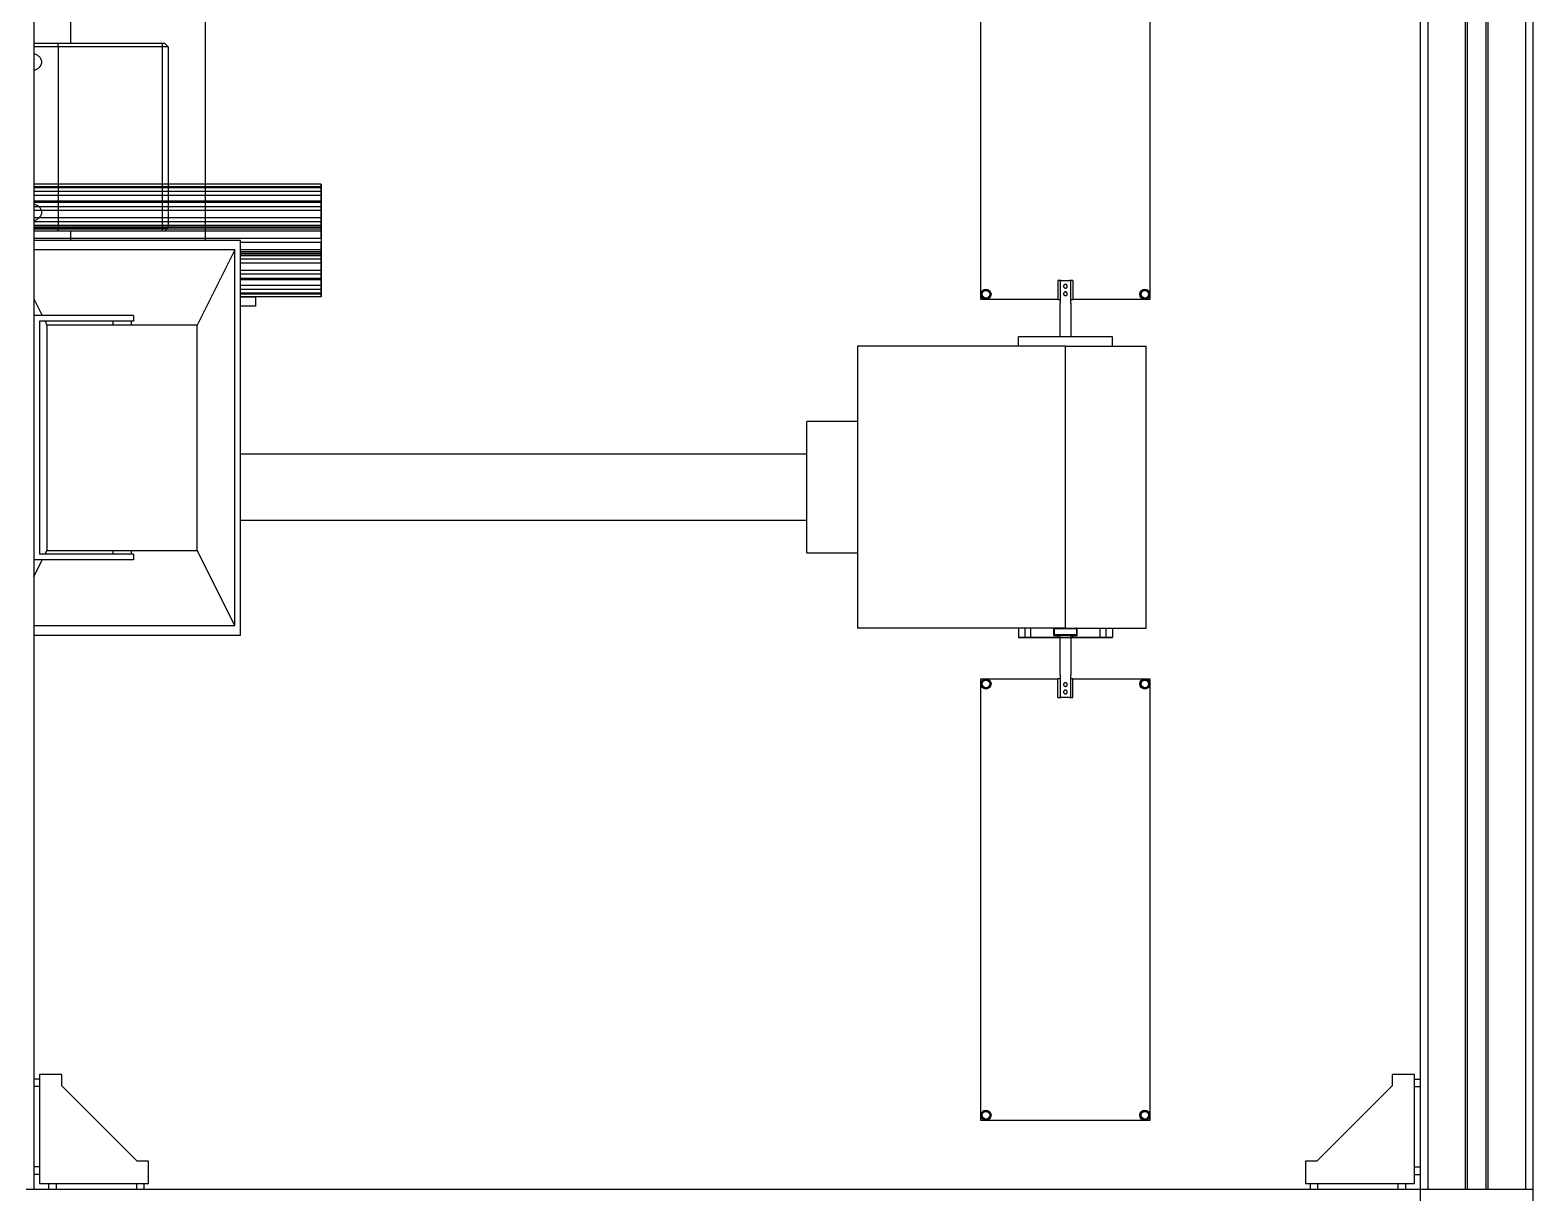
# Model space of a CAD drawing. Header units: millimetres. Extents: x 15 to 836, y 5 to 589.
# Drawn here: x 341.2 to 501.2, y 103.1 to 226.9 of the extents above; entities that cross this region are included whole.
import ezdxf

# ---------------------------------------------------------------- set-up
doc = ezdxf.new("R2010")
doc.units = ezdxf.units.MM

msp = doc.modelspace()

# ---------------------------------------------------------------- linework, layer by layer
at = {"color": 7, "linetype": 'Continuous', "lineweight": 25}
for p, q in [((341.61, 263.5), (341.61, 103.5)), ((489.21, 263.5), (489.21, 103.5)), ((490.01, 263.5), (490.01, 103.5)), ((494.01, 263.5), (494.01, 103.5)), ((494.21, 263.5), (494.21, 103.5)), ((496.21, 263.5), (496.21, 103.5)), ((496.41, 263.5), (496.41, 103.5)), ((500.41, 263.5), (500.41, 103.5)), ((501.21, 263.5), (501.21, 103.5)), ((442.44, 198.23), (442.44, 245.23)), ((460.44, 245.23), (460.44, 198.23)), ((345.51, 228.3), (345.51, 225.5)), ((359.91, 204.5), (359.91, 228.3)), ((341.61, 225.5), (344.21, 225.5)), ((344.21, 225.1), (341.61, 225.1)), ((344.21, 225.1), (344.21, 225.5)), ((344.21, 225.5), (355.32, 225.5)), ((344.21, 225.1), (344.21, 205.9)), ((355.32, 225.1), (344.21, 225.1)), ((355.32, 225.1), (355.32, 225.5)), ((355.32, 225.5), (355.52, 225.5)), ((355.32, 205.9), (355.32, 225.1)), ((355.92, 225.1), (355.32, 225.1)), ((355.92, 225.1), (355.52, 225.5)), ((355.92, 225.1), (355.92, 205.9)), ((372.21, 210.5), (341.61, 210.5)), ((372.21, 210.2), (341.61, 210.2)), ((372.21, 210.1), (341.61, 210.1)), ((372.21, 209.7), (341.61, 209.7)), ((372.21, 210.5), (359.91, 210.5)), ((372.21, 209.7), (359.91, 209.7)), ((372.21, 210.5), (372.21, 209.7)), ((372.21, 210.5), (372.21, 209.7)), ((372.21, 210.2), (372.21, 210.5)), ((372.21, 209.7), (372.21, 210.5)), ((372.21, 209.3), (372.21, 210.2)), ((372.21, 210.1), (372.21, 206.9)), ((372.21, 208.54), (372.21, 210.1)), ((372.21, 209.7), (372.21, 205.7)), ((372.21, 209.3), (341.61, 209.3)), ((372.21, 208.7), (341.61, 208.7)), ((372.21, 208.54), (341.61, 208.54)), ((372.21, 208.1), (341.61, 208.1)), ((372.21, 208.7), (372.21, 209.3)), ((372.21, 208.1), (372.21, 208.7)), ((372.21, 207.7), (372.21, 208.54)), ((372.21, 207.7), (341.61, 207.7)), ((372.21, 206.9), (341.61, 206.9)), ((372.21, 206.5), (341.61, 206.5)), ((372.21, 206.49), (341.61, 206.49)), ((372.21, 206.49), (372.21, 207.7)), ((372.21, 206.9), (372.21, 206.07)), ((372.21, 205.5), (372.21, 206.5)), ((372.21, 206.5), (372.21, 205.9)), ((372.21, 204.7), (372.21, 206.49)), ((372.21, 206.49), (372.21, 204.7)), ((372.21, 206.1), (341.61, 206.1)), ((372.21, 206.07), (341.61, 206.07)), ((341.61, 205.9), (344.21, 205.9)), ((372.21, 205.9), (341.61, 205.9)), ((372.21, 205.7), (341.61, 205.7)), ((344.21, 205.5), (341.61, 205.5)), ((372.21, 205.5), (341.61, 205.5)), ((344.21, 205.5), (344.21, 205.9)), ((344.21, 205.9), (355.32, 205.9)), ((355.32, 205.5), (344.21, 205.5)), ((345.51, 205.5), (345.51, 204.5)), ((355.32, 205.5), (355.32, 205.9)), ((355.32, 205.9), (355.92, 205.9)), ((355.52, 205.5), (355.32, 205.5)), ((355.52, 205.5), (355.92, 205.9)), ((372.21, 205.7), (359.91, 205.7)), ((372.21, 205.5), (359.91, 205.5)), ((372.21, 206.1), (372.21, 202.91)), ((372.21, 206.07), (372.21, 204.7)), ((372.21, 205.9), (372.21, 203.1)), ((372.21, 205.7), (372.21, 205.5)), ((372.21, 205.5), (372.21, 203.5)), ((372.21, 204.7), (341.61, 204.7)), ((363.61, 204.5), (341.61, 204.5)), ((363.01, 203.5), (341.61, 203.5)), ((363.01, 203.5), (359.01, 195.5)), ((363.01, 163.5), (363.01, 203.5)), ((363.61, 162.5), (363.61, 204.5)), ((372.21, 204.3), (363.61, 204.3)), ((372.21, 203.5), (363.61, 203.5)), ((372.21, 203.3), (363.61, 203.3)), ((372.21, 204.3), (372.21, 202.94)), ((372.21, 202.51), (372.21, 204.3)), ((372.21, 204.3), (372.21, 202.51)), ((372.21, 203.5), (372.21, 203.3)), ((372.21, 202.5), (372.21, 203.5)), ((372.21, 203.3), (372.21, 199.3)), ((372.21, 203.1), (363.61, 203.1)), ((372.21, 202.94), (363.61, 202.94)), ((363.61, 202.9), (372.21, 202.9)), ((372.21, 202.51), (363.61, 202.51)), ((372.21, 202.5), (363.61, 202.5)), ((372.21, 202.1), (363.61, 202.1)), ((372.21, 203.1), (372.21, 202.5)), ((372.21, 202.94), (372.21, 202.1)), ((372.21, 201.3), (372.21, 202.51)), ((372.21, 202.1), (372.21, 198.9)), ((372.21, 201.3), (363.61, 201.3)), ((372.21, 200.9), (363.61, 200.9)), ((372.21, 200.47), (363.61, 200.47)), ((372.21, 200.3), (363.61, 200.3)), ((372.21, 200.47), (372.21, 201.3)), ((372.21, 200.3), (372.21, 200.9)), ((372.21, 198.9), (372.21, 200.47)), ((372.21, 199.7), (372.21, 200.3)), ((451, 200.23), (450.64, 200.23)), ((450.64, 200.23), (450.64, 198.23)), ((450.88, 200.23), (450.88, 197.83)), ((451, 200.23), (451.89, 200.23)), ((452.24, 200.23), (451.89, 200.23)), ((452.01, 197.83), (452.01, 200.23)), ((452.24, 200.23), (452.24, 198.23)), ((372.21, 199.7), (363.61, 199.7)), ((372.21, 199.3), (363.61, 199.3)), ((372.21, 198.9), (363.61, 198.9)), ((372.21, 198.8), (363.61, 198.8)), ((363.61, 198.5), (365.21, 198.5)), ((372.21, 198.5), (363.61, 198.5)), ((372.21, 198.5), (364.96, 198.5)), ((365.21, 198.5), (365.21, 197.5)), ((372.21, 198.5), (365.21, 198.5)), ((372.21, 198.8), (372.21, 199.7)), ((372.21, 199.3), (372.21, 198.5)), ((372.21, 199.3), (372.21, 198.5)), ((372.21, 198.5), (372.21, 199.3)), ((372.21, 198.5), (372.21, 198.8)), ((341.61, 198.3), (342.51, 196.5)), ((365.21, 197.5), (363.61, 197.5)), ((450.64, 198.23), (442.44, 198.23)), ((450.64, 198.23), (450.88, 198.23)), ((450.84, 197.83), (450.84, 194.24)), ((450.88, 197.83), (450.84, 197.83)), ((452.01, 198.23), (452.24, 198.23)), ((452.04, 197.83), (452.01, 197.83)), ((452.04, 194.24), (452.04, 197.83)), ((460.44, 198.23), (452.24, 198.23)), ((352.21, 196.5), (341.61, 196.5)), ((342.21, 195.9), (342.21, 171.1)), ((352.21, 195.9), (342.21, 195.9)), ((342.81, 195.9), (343.01, 195.5)), ((359.01, 195.5), (343.01, 195.5)), ((343.01, 195.5), (343.01, 171.5)), ((350.01, 195.9), (350.01, 195.5)), ((352.01, 195.5), (352.01, 195.9)), ((352.21, 196.5), (352.21, 195.9)), ((359.01, 171.5), (359.01, 195.5)), ((446.44, 193.24), (446.44, 194.24)), ((456.44, 194.24), (446.44, 194.24)), ((456.44, 193.24), (456.44, 194.24)), ((451.44, 193.24), (429.31, 193.24)), ((429.31, 193.24), (429.31, 163.24)), ((451.44, 163.24), (451.44, 193.24)), ((451.44, 193.24), (460.04, 193.24)), ((460.04, 163.24), (460.04, 193.24)), ((429.31, 185.24), (423.91, 185.24)), ((423.91, 178.24), (423.91, 185.24)), ((423.91, 181.74), (363.61, 181.74)), ((423.91, 171.24), (423.91, 178.24)), ((363.61, 174.74), (423.91, 174.74)), ((342.81, 171.1), (343.01, 171.5)), ((343.01, 171.5), (359.01, 171.5)), ((350.01, 171.5), (350.01, 171.1)), ((352.01, 171.1), (352.01, 171.5)), ((363.01, 163.5), (359.01, 171.5)), ((423.91, 171.24), (429.31, 171.24)), ((341.61, 168.7), (342.51, 170.5)), ((352.21, 170.5), (341.61, 170.5)), ((352.21, 171.1), (342.21, 171.1)), ((352.21, 171.1), (352.21, 170.5)), ((341.61, 163.5), (363.01, 163.5)), ((451.44, 163.24), (429.31, 163.24)), ((446.44, 163.24), (446.44, 162.24)), ((447.11, 163.24), (447.11, 162.24)), ((447.11, 163.24), (447.11, 162.24)), ((447.77, 162.24), (447.77, 163.24)), ((447.77, 162.24), (447.77, 163.24)), ((450.19, 163.24), (450.19, 162.44)), ((451.44, 163.24), (460.04, 163.24)), ((452.69, 162.44), (452.69, 163.24)), ((455.11, 163.24), (455.11, 162.24)), ((455.11, 163.24), (455.11, 162.24)), ((455.77, 162.24), (455.77, 163.24)), ((455.77, 162.24), (455.77, 163.24)), ((456.44, 163.24), (456.44, 162.24)), ((341.61, 162.5), (363.61, 162.5)), ((446.44, 162.24), (456.44, 162.24)), ((450.84, 162.24), (446.44, 162.24)), ((447.11, 162.24), (447.77, 162.24)), ((447.11, 162.24), (447.77, 162.24)), ((450.2, 162.44), (452.69, 162.44)), ((450.24, 163.14), (450.24, 162.54)), ((452.64, 163.14), (450.24, 163.14)), ((450.24, 162.54), (452.64, 162.54)), ((452.54, 162.44), (450.34, 162.44)), ((450.64, 162.44), (450.64, 162.24)), ((450.65, 162.24), (452.24, 162.24)), ((450.84, 162.44), (450.84, 158.23)), ((452.04, 158.23), (452.04, 162.44)), ((456.44, 162.24), (452.04, 162.24)), ((452.24, 162.24), (452.24, 162.44)), ((452.64, 162.54), (452.64, 163.14)), ((455.11, 162.24), (455.77, 162.24)), ((455.11, 162.24), (455.77, 162.24)), ((442.44, 110.83), (442.44, 157.83)), ((442.44, 157.83), (450.64, 157.83)), ((450.64, 155.83), (450.64, 157.83)), ((450.88, 157.83), (450.64, 157.83)), ((450.84, 158.23), (450.88, 158.23)), ((450.88, 158.23), (450.88, 155.83)), ((452.01, 158.23), (452.04, 158.23)), ((452.01, 155.83), (452.01, 158.23)), ((452.24, 157.83), (452.01, 157.83)), ((452.24, 155.83), (452.24, 157.83)), ((452.24, 157.83), (460.44, 157.83)), ((460.44, 157.83), (460.44, 110.83)), ((450.64, 155.83), (451, 155.83)), ((451.89, 155.83), (451, 155.83)), ((451.89, 155.83), (452.24, 155.83)), ((342.21, 115.23), (341.61, 115.23)), ((342.21, 115.7), (342.21, 104.1)), ((344.61, 115.7), (342.21, 115.7)), ((344.61, 114.5), (344.61, 115.7)), ((488.61, 115.7), (486.21, 115.7)), ((486.21, 115.7), (486.21, 114.5)), ((488.61, 104.1), (488.61, 115.7)), ((488.61, 115.23), (489.21, 115.23)), ((342.21, 114.43), (341.61, 114.43)), ((352.61, 106.5), (344.61, 114.5)), ((486.21, 114.5), (478.21, 106.5)), ((488.61, 114.43), (489.21, 114.43)), ((460.44, 110.83), (442.44, 110.83)), ((342.21, 105.88), (341.61, 105.88)), ((353.81, 106.5), (352.61, 106.5)), ((353.81, 104.1), (353.81, 106.5)), ((477.01, 106.5), (477.01, 104.1)), ((478.21, 106.5), (477.01, 106.5)), ((488.61, 105.88), (489.21, 105.88)), ((342.21, 105.08), (341.61, 105.08)), ((342.21, 104.1), (353.81, 104.1)), ((343.19, 104.1), (343.19, 103.5)), ((343.99, 104.1), (343.99, 103.5)), ((352.54, 104.1), (352.54, 103.5)), ((353.34, 104.1), (353.34, 103.5)), ((477.01, 104.1), (488.61, 104.1)), ((477.49, 104.1), (477.49, 103.5)), ((478.29, 104.1), (478.29, 103.5)), ((486.84, 104.1), (486.84, 103.5)), ((487.64, 104.1), (487.64, 103.5)), ((488.61, 105.08), (489.21, 105.08)), ((340.81, 103.5), (341.61, 103.5)), ((341.61, 103.5), (489.21, 103.5)), ((489.21, 103.5), (489.21, 91.5)), ((489.21, 103.5), (501.21, 103.5)), ((490.01, 103.5), (494.01, 103.5)), ((496.41, 103.5), (500.41, 103.5)), ((501.21, 103.5), (501.21, 91.5))]:
    msp.add_line(p, q, dxfattribs=at)
for centre, radius in [((442.98, 198.77), 0.54), ((442.98, 198.77), 0.463), ((442.98, 198.77), 0.4), ((459.9, 198.77), 0.54), ((459.9, 198.77), 0.463), ((459.9, 198.77), 0.4), ((442.98, 157.29), 0.54), ((442.98, 157.29), 0.463), ((442.98, 157.29), 0.4), ((459.9, 157.29), 0.54), ((459.9, 157.29), 0.463), ((459.9, 157.29), 0.4), ((442.98, 111.37), 0.54), ((442.98, 111.37), 0.463), ((442.98, 111.37), 0.4), ((459.9, 111.37), 0.54), ((459.9, 111.37), 0.463), ((459.9, 111.37), 0.4)]:
    msp.add_circle(centre, radius, dxfattribs=at)
for centre, start, end in [((450.34, 163.14), 90, 180), ((452.54, 163.14), 0, 90), ((450.34, 162.54), 180, 270), ((452.54, 162.54), 270, 0)]:
    msp.add_arc(centre, 0.1, start, end, dxfattribs=at)
for points, knots in [([(341.61, 222.67), (341.64, 222.67), (341.73, 222.65), (341.92, 222.71), (342.16, 222.89), (342.35, 223.1), (342.45, 223.3), (342.48, 223.49), (342.45, 223.68), (342.36, 223.89), (342.17, 224.12), (341.91, 224.29), (341.71, 224.37), (341.63, 224.33), (341.61, 224.33)], [0, 0, 0, 0, 0.03603, 0.163274, 0.284387, 0.380094, 0.443437, 0.494925, 0.546528, 0.610714, 0.708394, 0.842239, 0.976489, 1, 1, 1, 1]), ([(341.61, 206.67), (341.64, 206.67), (341.73, 206.65), (341.92, 206.71), (342.16, 206.89), (342.35, 207.1), (342.45, 207.3), (342.48, 207.49), (342.45, 207.68), (342.36, 207.89), (342.17, 208.12), (341.91, 208.29), (341.71, 208.37), (341.63, 208.33), (341.61, 208.33)], [0, 0, 0, 0, 0.03603, 0.163274, 0.284387, 0.380094, 0.443437, 0.494925, 0.546528, 0.610714, 0.708394, 0.842239, 0.976489, 1, 1, 1, 1]), ([(451.44, 199.83), (451.47, 199.82), (451.51, 199.82), (451.57, 199.79), (451.61, 199.74), (451.64, 199.68), (451.65, 199.61), (451.63, 199.54), (451.6, 199.49), (451.54, 199.45), (451.48, 199.43), (451.41, 199.43), (451.35, 199.45), (451.3, 199.49), (451.26, 199.54), (451.24, 199.61), (451.25, 199.68), (451.27, 199.74), (451.32, 199.79), (451.38, 199.82), (451.42, 199.82), (451.44, 199.83)], [0, 0, 0, 0, 0.051721, 0.103381, 0.156663, 0.211449, 0.264367, 0.314887, 0.366242, 0.420274, 0.474812, 0.526979, 0.577655, 0.629681, 0.684062, 0.738299, 0.78975, 0.840251, 0.892967, 0.947713, 1, 1, 1, 1]), ([(451.44, 199.03), (451.47, 199.02), (451.51, 199.02), (451.57, 198.99), (451.61, 198.94), (451.64, 198.88), (451.65, 198.81), (451.63, 198.74), (451.6, 198.69), (451.54, 198.65), (451.48, 198.63), (451.41, 198.63), (451.35, 198.65), (451.3, 198.69), (451.26, 198.74), (451.24, 198.81), (451.25, 198.88), (451.27, 198.94), (451.32, 198.99), (451.38, 199.02), (451.42, 199.02), (451.44, 199.03)], [0, 0, 0, 0, 0.051721, 0.103381, 0.156663, 0.211449, 0.264367, 0.314887, 0.366242, 0.420274, 0.474812, 0.526979, 0.577655, 0.629681, 0.684062, 0.738299, 0.78975, 0.840251, 0.892967, 0.947713, 1, 1, 1, 1]), ([(451.44, 157.43), (451.47, 157.42), (451.51, 157.42), (451.57, 157.39), (451.61, 157.34), (451.64, 157.28), (451.65, 157.21), (451.63, 157.14), (451.6, 157.09), (451.54, 157.05), (451.48, 157.03), (451.41, 157.03), (451.35, 157.05), (451.3, 157.09), (451.26, 157.14), (451.24, 157.21), (451.25, 157.28), (451.27, 157.34), (451.32, 157.39), (451.38, 157.42), (451.42, 157.42), (451.44, 157.43)], [0, 0, 0, 0, 0.051721, 0.103381, 0.156663, 0.211449, 0.264367, 0.314887, 0.366242, 0.420274, 0.474812, 0.526979, 0.577655, 0.629681, 0.684062, 0.738299, 0.78975, 0.840251, 0.892967, 0.947713, 1, 1, 1, 1]), ([(451.44, 156.63), (451.47, 156.62), (451.51, 156.62), (451.57, 156.59), (451.61, 156.54), (451.64, 156.48), (451.65, 156.41), (451.63, 156.34), (451.6, 156.29), (451.54, 156.25), (451.48, 156.23), (451.41, 156.23), (451.35, 156.25), (451.3, 156.29), (451.26, 156.34), (451.24, 156.41), (451.25, 156.48), (451.27, 156.54), (451.32, 156.59), (451.38, 156.62), (451.42, 156.62), (451.44, 156.63)], [0, 0, 0, 0, 0.051721, 0.103381, 0.156663, 0.211449, 0.264367, 0.314887, 0.366242, 0.420274, 0.474812, 0.526979, 0.577655, 0.629681, 0.684062, 0.738299, 0.78975, 0.840251, 0.892967, 0.947713, 1, 1, 1, 1])]:
    msp.add_open_spline(points, degree=3, knots=knots, dxfattribs=at)

doc.saveas('drawing.dxf')
